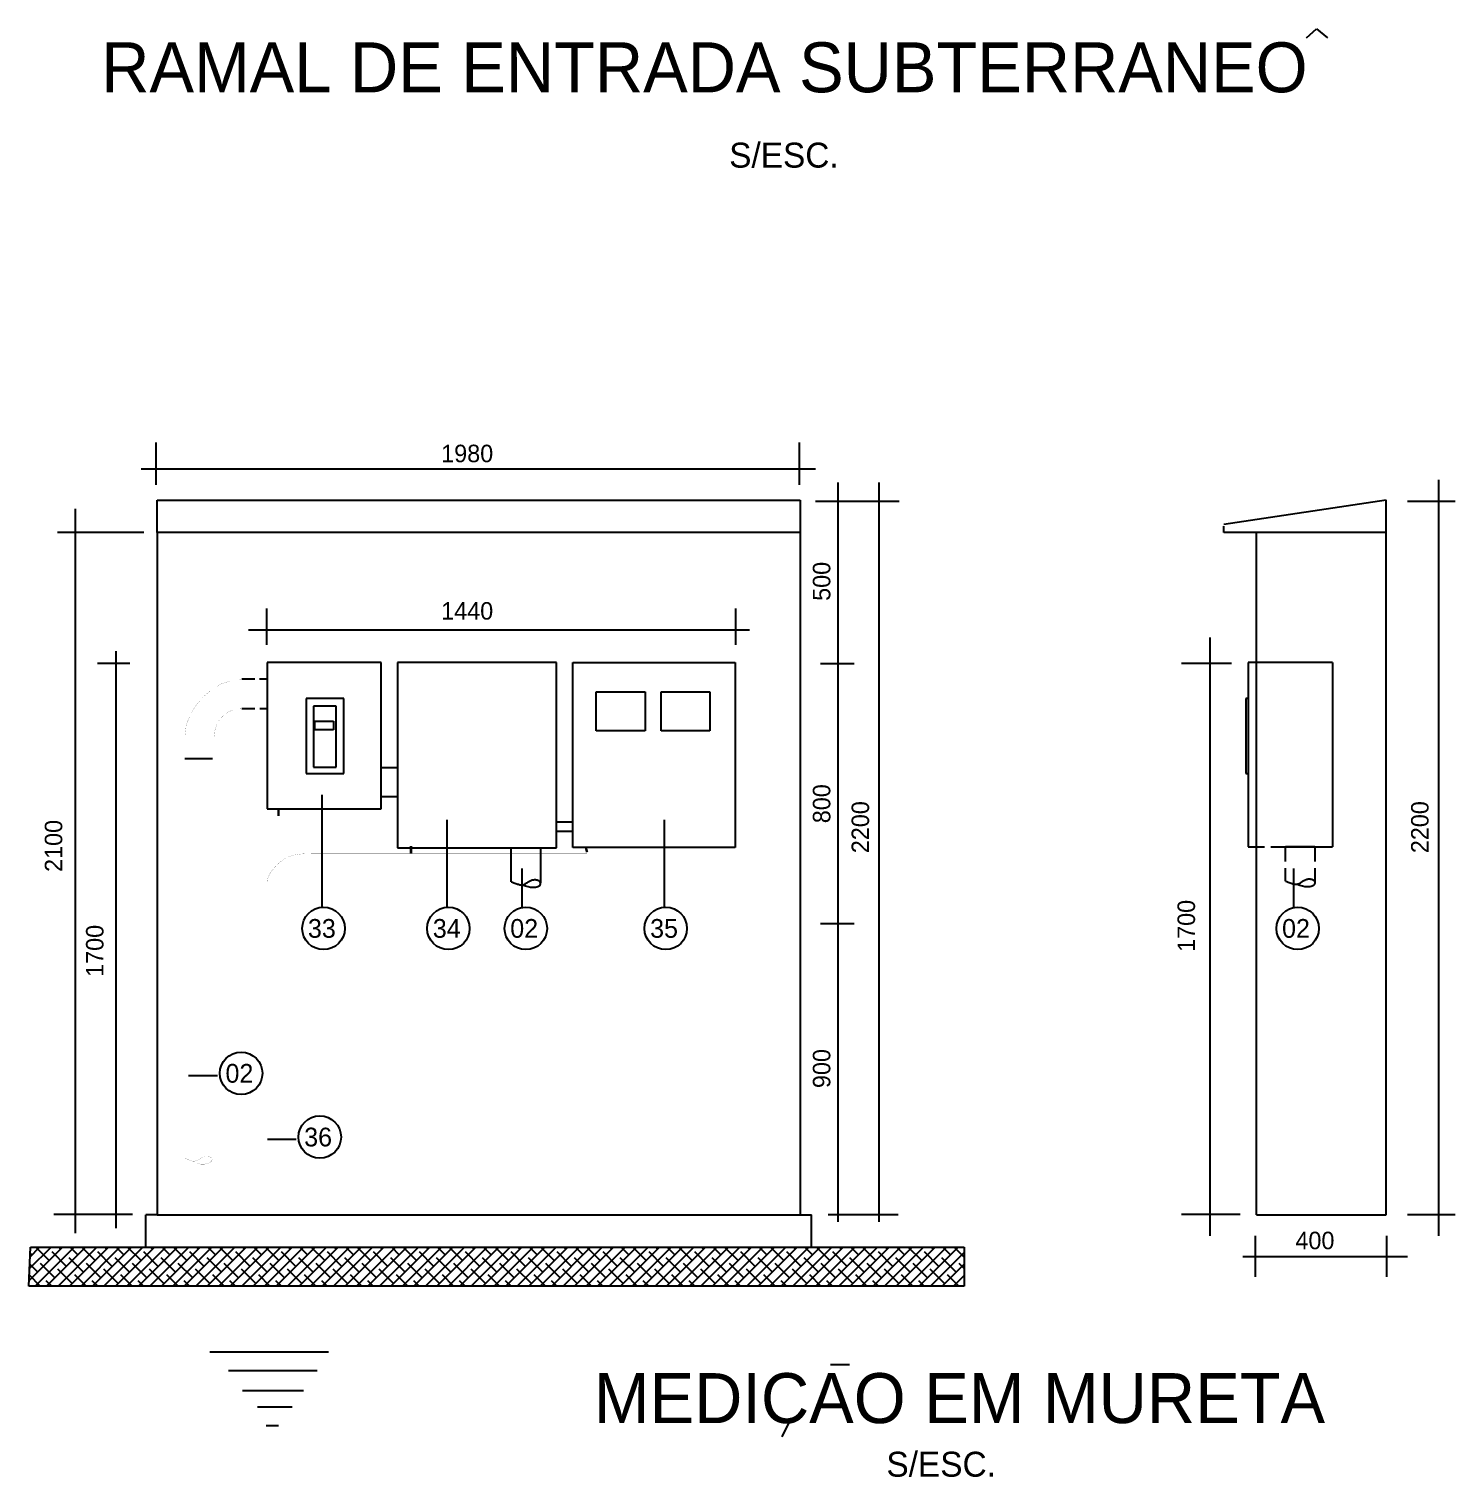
# Model space of a CAD drawing. Extents: x 0.013 to 0.842, y 0.009 to 0.544.
# Drawn here: x 0.3385 to 0.4527, y 0.0093 to 0.1252 of the extents above; entities that cross this region are included whole.
import ezdxf

# ---------------------------------------------------------------- set-up
doc = ezdxf.new("R2010")
doc.units = 0
doc.header["$LTSCALE"] = 250
doc.header["$MEASUREMENT"] = 0
doc.linetypes.add('DASHED', pattern=[0.75, 0.5, -0.25])
doc.layers.get('0').update_dxf_attribs({"linetype": 'CONTINUOUS'})
doc.layers.add('DETALHES-DIVERSOS', color=7, linetype='CONTINUOUS')
doc.styles.add('ROMANS', font='TXT', dxfattribs={"height": 100})

# ---------------------------------------------------------------- blocks, each defined once
blk = doc.blocks.new('*X6')
at = {"color": 0}
for p, q in [((2165.7, 2307.1), (2268.6, 2410)), ((2167.3, 2344), (2233.2, 2410)), ((2168.8, 2380.9), (2197.9, 2410)), ((2183.9, 2290), (2303.9, 2410)), ((2227.4, 2368.8), (2186.2, 2410)), ((2219.3, 2290), (2339.3, 2410)), ((2254.6, 2290), (2374.6, 2410)), ((2262.7, 2404.2), (2256.9, 2410)), ((2290, 2290), (2410, 2410)), ((2315.8, 2386.5), (2292.3, 2410)), ((2325.4, 2290), (2445.4, 2410)), ((2368.8, 2368.8), (2327.6, 2410)), ((2360.7, 2290), (2480.7, 2410)), ((2396.1, 2290), (2516.1, 2410)), ((2404.2, 2404.2), (2398.3, 2410)), ((2431.4, 2290), (2551.4, 2410)), ((2457.2, 2386.5), (2433.7, 2410)), ((2466.8, 2290), (2586.8, 2410)), ((2510.2, 2368.8), (2469, 2410)), ((2502.1, 2290), (2622.1, 2410)), ((2537.5, 2290), (2657.5, 2410)), ((2545.6, 2404.2), (2539.7, 2410)), ((2572.8, 2290), (2692.8, 2410)), ((2598.6, 2386.5), (2575.1, 2410)), ((2608.2, 2290), (2728.2, 2410)), ((2651.7, 2368.8), (2610.5, 2410)), ((2643.6, 2290), (2763.6, 2410)), ((2678.9, 2290), (2798.9, 2410)), ((2687, 2404.2), (2681.2, 2410)), ((2714.3, 2290), (2834.3, 2410)), ((2740, 2386.5), (2716.5, 2410)), ((2749.6, 2290), (2869.6, 2410)), ((2793.1, 2368.8), (2751.9, 2410)), ((2785, 2290), (2905, 2410)), ((2820.3, 2290), (2940.3, 2410)), ((2828.4, 2404.2), (2822.6, 2410)), ((2855.7, 2290), (2975.7, 2410)), ((2881.5, 2386.5), (2857.9, 2410)), ((2891, 2290), (3011, 2410)), ((2934.5, 2368.8), (2893.3, 2410)), ((2926.4, 2290), (3046.4, 2410)), ((2961.8, 2290), (3081.8, 2410)), ((2969.8, 2404.2), (2964, 2410)), ((2997.1, 2290), (3117.1, 2410)), ((3022.9, 2386.5), (2999.4, 2410)), ((3032.5, 2290), (3152.5, 2410)), ((3075.9, 2368.8), (3034.7, 2410)), ((3067.8, 2290), (3187.8, 2410)), ((3103.2, 2290), (3223.2, 2410)), ((3111.3, 2404.2), (3105.4, 2410)), ((3138.5, 2290), (3258.5, 2410)), ((3164.3, 2386.5), (3140.8, 2410)), ((3173.9, 2290), (3293.9, 2410)), ((3217.3, 2368.8), (3176.1, 2410)), ((3209.2, 2290), (3329.2, 2410)), ((3244.6, 2290), (3364.6, 2410)), ((3252.7, 2404.2), (3246.9, 2410)), ((3279.9, 2290), (3399.9, 2410)), ((3305.7, 2386.5), (3282.2, 2410)), ((3315.3, 2290), (3435.3, 2410)), ((3358.8, 2368.8), (3317.6, 2410)), ((3350.7, 2290), (3470.7, 2410)), ((3386, 2290), (3506, 2410)), ((3394.1, 2404.2), (3388.3, 2410)), ((3421.4, 2290), (3541.4, 2410)), ((3447.1, 2386.5), (3423.6, 2410)), ((3456.7, 2290), (3576.7, 2410)), ((3500.2, 2368.8), (3459, 2410)), ((3492.1, 2290), (3612.1, 2410)), ((3527.4, 2290), (3647.4, 2410)), ((3535.5, 2404.2), (3529.7, 2410)), ((3562.8, 2290), (3682.8, 2410)), ((3588.6, 2386.5), (3565.1, 2410)), ((3598.1, 2290), (3718.1, 2410)), ((3641.6, 2368.8), (3600.4, 2410)), ((3633.5, 2290), (3753.5, 2410)), ((3668.9, 2290), (3788.9, 2410)), ((3677, 2404.2), (3671.1, 2410)), ((3704.2, 2290), (3824.2, 2410)), ((3730, 2386.5), (3706.5, 2410)), ((3739.6, 2290), (3859.6, 2410)), ((3783, 2368.8), (3741.8, 2410)), ((3774.9, 2290), (3894.9, 2410)), ((3810.3, 2290), (3930.3, 2410)), ((3818.4, 2404.2), (3812.5, 2410)), ((3845.6, 2290), (3965.6, 2410)), ((3871.4, 2386.5), (3847.9, 2410)), ((3881, 2290), (4001, 2410)), ((3924.4, 2368.8), (3883.3, 2410)), ((3916.3, 2290), (4036.3, 2410)), ((3951.7, 2290), (4071.7, 2410)), ((3959.8, 2404.2), (3954, 2410)), ((3987.1, 2290), (4107.1, 2410)), ((4012.8, 2386.5), (3989.3, 2410)), ((4022.4, 2290), (4142.4, 2410)), ((4065.9, 2368.8), (4024.7, 2410)), ((4057.8, 2290), (4177.8, 2410)), ((4093.1, 2290), (4213.1, 2410)), ((4101.2, 2404.2), (4095.4, 2410)), ((4128.5, 2290), (4248.5, 2410)), ((4154.3, 2386.5), (4130.7, 2410)), ((4163.8, 2290), (4283.8, 2410)), ((4207.3, 2368.8), (4166.1, 2410)), ((4199.2, 2290), (4319.2, 2410)), ((4234.5, 2290), (4354.5, 2410)), ((4242.6, 2404.2), (4236.8, 2410)), ((4269.9, 2290), (4389.9, 2410)), ((4295.7, 2386.5), (4272.2, 2410)), ((4305.3, 2290), (4425.3, 2410)), ((4348.7, 2368.8), (4307.5, 2410)), ((4340.6, 2290), (4460.6, 2410)), ((4376, 2290), (4496, 2410)), ((4384.1, 2404.2), (4378.2, 2410)), ((4411.3, 2290), (4531.3, 2410)), ((4437.1, 2386.5), (4413.6, 2410)), ((4446.7, 2290), (4566.7, 2410)), ((4490.1, 2368.8), (4448.9, 2410)), ((4482, 2290), (4602, 2410)), ((4517.4, 2290), (4637.4, 2410)), ((4525.5, 2404.2), (4519.6, 2410)), ((4552.7, 2290), (4672.7, 2410)), ((4578.5, 2386.5), (4555, 2410)), ((4588.1, 2290), (4708.1, 2410)), ((4631.5, 2368.8), (4590.4, 2410)), ((4623.5, 2290), (4743.5, 2410)), ((4658.8, 2290), (4778.8, 2410)), ((4666.9, 2404.2), (4661.1, 2410)), ((4694.2, 2290), (4814.2, 2410)), ((4719.9, 2386.5), (4696.4, 2410)), ((4729.5, 2290), (4849.5, 2410)), ((4773, 2368.8), (4731.8, 2410)), ((4764.9, 2290), (4884.9, 2410)), ((4800.2, 2290), (4920.2, 2410)), ((4808.3, 2404.2), (4802.5, 2410)), ((4835.6, 2290), (4955.6, 2410)), ((4861.4, 2386.5), (4837.8, 2410)), ((4870.9, 2290), (4990.9, 2410)), ((4914.4, 2368.8), (4873.2, 2410)), ((4906.3, 2290), (5026.3, 2410)), ((4949.7, 2404.2), (4943.9, 2410)), ((5002.8, 2386.5), (4979.3, 2410)), ((5045, 2379.6), (5014.6, 2410)), ((2174.4, 2386.5), (2169.2, 2391.6)), ((2280.4, 2351.1), (2236.2, 2395.3)), ((2333.5, 2333.5), (2289.3, 2377.6)), ((2421.8, 2351.1), (2377.6, 2395.3)), ((2474.9, 2333.5), (2430.7, 2377.6)), ((2563.3, 2351.1), (2519.1, 2395.3)), ((2616.3, 2333.5), (2572.1, 2377.6)), ((2704.7, 2351.1), (2660.5, 2395.3)), ((2757.7, 2333.5), (2713.5, 2377.6)), ((2846.1, 2351.1), (2801.9, 2395.3)), ((2899.1, 2333.5), (2854.9, 2377.6)), ((2987.5, 2351.1), (2943.3, 2395.3)), ((3040.6, 2333.5), (2996.4, 2377.6)), ((3128.9, 2351.1), (3084.8, 2395.3)), ((3182, 2333.5), (3137.8, 2377.6)), ((3270.4, 2351.1), (3226.2, 2395.3)), ((3323.4, 2333.5), (3279.2, 2377.6)), ((3411.8, 2351.1), (3367.6, 2395.3)), ((3464.8, 2333.5), (3420.6, 2377.6)), ((3553.2, 2351.1), (3509, 2395.3)), ((3606.2, 2333.5), (3562.1, 2377.6)), ((3694.6, 2351.1), (3650.4, 2395.3)), ((3747.7, 2333.5), (3703.5, 2377.6)), ((3836.1, 2351.1), (3791.9, 2395.3)), ((3889.1, 2333.5), (3844.9, 2377.6)), ((3977.5, 2351.1), (3933.3, 2395.3)), ((4030.5, 2333.5), (3986.3, 2377.6)), ((4118.9, 2351.1), (4074.7, 2395.3)), ((4171.9, 2333.5), (4127.7, 2377.6)), ((4260.3, 2351.1), (4216.1, 2395.3)), ((4313.4, 2333.5), (4269.2, 2377.6)), ((4401.7, 2351.1), (4357.5, 2395.3)), ((4454.8, 2333.5), (4410.6, 2377.6)), ((4543.2, 2351.1), (4499, 2395.3)), ((4596.2, 2333.5), (4552, 2377.6)), ((4684.6, 2351.1), (4640.4, 2395.3)), ((4737.6, 2333.5), (4693.4, 2377.6)), ((4826, 2351.1), (4781.8, 2395.3)), ((4879, 2333.5), (4834.8, 2377.6)), ((4967.4, 2351.1), (4923.2, 2395.3)), ((4941.7, 2290), (5045, 2393.3)), ((5020.5, 2333.5), (4976.3, 2377.6)), ((2200.1, 2290), (2166.4, 2323.7)), ((2192, 2333.5), (2167.8, 2357.7)), ((2245.1, 2315.8), (2200.9, 2360)), ((2298.1, 2298.1), (2253.9, 2342.3)), ((2341.5, 2290), (2306.9, 2324.6)), ((2386.5, 2315.8), (2342.3, 2360)), ((2439.5, 2298.1), (2395.3, 2342.3)), ((2483, 2290), (2448.4, 2324.6)), ((2527.9, 2315.8), (2483.7, 2360)), ((2580.9, 2298.1), (2536.7, 2342.3)), ((2624.4, 2290), (2589.8, 2324.6)), ((2669.3, 2315.8), (2625.1, 2360)), ((2722.4, 2298.1), (2678.2, 2342.3)), ((2765.8, 2290), (2731.2, 2324.6)), ((2810.7, 2315.8), (2766.6, 2360)), ((2863.8, 2298.1), (2819.6, 2342.3)), ((2907.2, 2290), (2872.6, 2324.6)), ((2952.2, 2315.8), (2908, 2360)), ((3005.2, 2298.1), (2961, 2342.3)), ((3048.7, 2290), (3014, 2324.6)), ((3093.6, 2315.8), (3049.4, 2360)), ((3146.6, 2298.1), (3102.4, 2342.3)), ((3190.1, 2290), (3155.5, 2324.6)), ((3235, 2315.8), (3190.8, 2360)), ((3288, 2298.1), (3243.9, 2342.3)), ((3331.5, 2290), (3296.9, 2324.6)), ((3376.4, 2315.8), (3332.2, 2360)), ((3429.5, 2298.1), (3385.3, 2342.3)), ((3472.9, 2290), (3438.3, 2324.6)), ((3517.9, 2315.8), (3473.7, 2360)), ((3570.9, 2298.1), (3526.7, 2342.3)), ((3614.3, 2290), (3579.7, 2324.6)), ((3659.3, 2315.8), (3615.1, 2360)), ((3712.3, 2298.1), (3668.1, 2342.3)), ((3755.8, 2290), (3721.1, 2324.6)), ((3800.7, 2315.8), (3756.5, 2360)), ((3853.7, 2298.1), (3809.5, 2342.3)), ((3897.2, 2290), (3862.6, 2324.6)), ((3942.1, 2315.8), (3897.9, 2360)), ((3995.2, 2298.1), (3951, 2342.3)), ((4038.6, 2290), (4004, 2324.6)), ((4083.5, 2315.8), (4039.3, 2360)), ((4136.6, 2298.1), (4092.4, 2342.3)), ((4180, 2290), (4145.4, 2324.6)), ((4225, 2315.8), (4180.8, 2360)), ((4278, 2298.1), (4233.8, 2342.3)), ((4321.4, 2290), (4286.8, 2324.6)), ((4366.4, 2315.8), (4322.2, 2360)), ((4419.4, 2298.1), (4375.2, 2342.3)), ((4462.9, 2290), (4428.3, 2324.6)), ((4507.8, 2315.8), (4463.6, 2360)), ((4560.8, 2298.1), (4516.6, 2342.3)), ((4604.3, 2290), (4569.7, 2324.6)), ((4649.2, 2315.8), (4605, 2360)), ((4702.3, 2298.1), (4658.1, 2342.3)), ((4745.7, 2290), (4711.1, 2324.6)), ((4790.6, 2315.8), (4746.5, 2360)), ((4843.7, 2298.1), (4799.5, 2342.3)), ((4887.1, 2290), (4852.5, 2324.6)), ((4932.1, 2315.8), (4887.9, 2360)), ((4985.1, 2298.1), (4940.9, 2342.3)), ((4977, 2290), (5045, 2358)), ((5028.6, 2290), (4993.9, 2324.6)), ((5012.4, 2290), (5045, 2322.6)), ((5045, 2344.3), (5029.3, 2360)), ((2235.5, 2290), (2218.5, 2306.9)), ((2376.9, 2290), (2360, 2306.9)), ((2518.3, 2290), (2501.4, 2306.9)), ((2659.7, 2290), (2642.8, 2306.9)), ((2801.2, 2290), (2784.2, 2306.9)), ((2942.6, 2290), (2925.7, 2306.9)), ((3084, 2290), (3067.1, 2306.9)), ((3225.4, 2290), (3208.5, 2306.9)), ((3366.9, 2290), (3349.9, 2306.9)), ((3508.3, 2290), (3491.3, 2306.9)), ((3649.7, 2290), (3632.8, 2306.9)), ((3791.1, 2290), (3774.2, 2306.9)), ((3932.5, 2290), (3915.6, 2306.9)), ((4074, 2290), (4057, 2306.9)), ((4215.4, 2290), (4198.4, 2306.9)), ((4356.8, 2290), (4339.9, 2306.9)), ((4498.2, 2290), (4481.3, 2306.9)), ((4639.6, 2290), (4622.7, 2306.9)), ((4781.1, 2290), (4764.1, 2306.9)), ((4922.5, 2290), (4905.6, 2306.9))]:
    blk.add_line(p, q, dxfattribs=at)

msp = doc.modelspace()

# ---------------------------------------------------------------- linework, layer by layer
at = {"layer": 'DETALHES-DIVERSOS'}
for p, q in [((0.4408, 0.1245), (0.4416, 0.1252)), ((0.4416, 0.1252), (0.4425, 0.1245)), ((0.3487, 0.0887), (0.3487, 0.0921)), ((0.4002, 0.0887), (0.4002, 0.0921)), ((0.3475, 0.09), (0.4015, 0.09)), ((0.4033, 0.0297), (0.4033, 0.0889)), ((0.4066, 0.0297), (0.4066, 0.0889)), ((0.4514, 0.0286), (0.4514, 0.0891)), ((0.34878, 0.08488), (0.34878, 0.08748)), ((0.34878, 0.08748), (0.40026, 0.08748)), ((0.40026, 0.08748), (0.40026, 0.08488)), ((0.4015, 0.0874), (0.4082, 0.0874)), ((0.44719, 0.08748), (0.43419, 0.08553)), ((0.44719, 0.08488), (0.44719, 0.08748)), ((0.4489, 0.0874), (0.4527, 0.0874)), ((0.3422, 0.0868), (0.3422, 0.0288)), ((0.3477, 0.0849), (0.3408, 0.0849)), ((0.40026, 0.08488), (0.34878, 0.08488)), ((0.34878, 0.08488), (0.34878, 0.03028)), ((0.40026, 0.08488), (0.40026, 0.03028)), ((0.43419, 0.08488), (0.43419, 0.0854)), ((0.43679, 0.08488), (0.43419, 0.08488)), ((0.43679, 0.03028), (0.43679, 0.08488)), ((0.44719, 0.08488), (0.43679, 0.08488)), ((0.44719, 0.03028), (0.44719, 0.08488)), ((0.35757, 0.0759), (0.35757, 0.0788)), ((0.3951, 0.0759), (0.3951, 0.0788)), ((0.35608, 0.0771), (0.3962, 0.0771)), ((0.3455, 0.0292), (0.3455, 0.0754)), ((0.4331, 0.0286), (0.4331, 0.0765)), ((0.3466, 0.0744), (0.344, 0.0744)), ((0.36672, 0.07448), (0.35758, 0.07448)), ((0.35758, 0.07448), (0.35758, 0.06276)), ((0.36672, 0.06276), (0.36672, 0.07448)), ((0.36802, 0.07448), (0.36802, 0.05966)), ((0.38076, 0.07448), (0.36802, 0.07448)), ((0.38076, 0.05966), (0.38076, 0.07448)), ((0.38206, 0.05968), (0.38206, 0.07448)), ((0.38206, 0.07448), (0.39506, 0.07448)), ((0.39506, 0.07448), (0.39506, 0.05968)), ((0.4019, 0.0744), (0.4046, 0.0744)), ((0.4348, 0.0744), (0.4308, 0.0744)), ((0.43679, 0.07448), (0.43614, 0.07448)), ((0.43614, 0.07448), (0.43614, 0.05972)), ((0.35557, 0.07318), (0.3566, 0.07318)), ((0.35697, 0.07318), (0.35756, 0.07318)), ((0.38394, 0.07214), (0.38784, 0.07214)), ((0.38394, 0.06902), (0.38394, 0.07214)), ((0.38784, 0.07214), (0.38784, 0.06902)), ((0.38914, 0.06902), (0.38914, 0.07214)), ((0.38914, 0.07214), (0.39304, 0.07214)), ((0.39304, 0.07214), (0.39304, 0.06902)), ((0.35557, 0.0708), (0.3566, 0.0708)), ((0.35699, 0.0708), (0.35758, 0.0708)), ((0.36372, 0.0716), (0.36072, 0.0716)), ((0.36072, 0.0716), (0.36072, 0.0656)), ((0.3613, 0.071), (0.3613, 0.0661)), ((0.3631, 0.071), (0.3613, 0.071)), ((0.3631, 0.0661), (0.3631, 0.071)), ((0.36372, 0.0656), (0.36372, 0.0716)), ((0.43595, 0.07161), (0.43595, 0.06559)), ((0.43615, 0.07161), (0.43595, 0.07161)), ((0.43615, 0.06559), (0.43615, 0.07161)), ((0.3614, 0.0698), (0.3629, 0.0698)), ((0.3614, 0.0691), (0.3614, 0.0698)), ((0.3629, 0.0698), (0.3629, 0.0691)), ((0.3629, 0.0691), (0.3614, 0.0691)), ((0.38784, 0.06902), (0.38394, 0.06902)), ((0.39304, 0.06902), (0.38914, 0.06902)), ((0.351, 0.0668), (0.3532, 0.0668)), ((0.3613, 0.0661), (0.3631, 0.0661)), ((0.36669, 0.06608), (0.36799, 0.06608)), ((0.36072, 0.0656), (0.36222, 0.0656)), ((0.36222, 0.0656), (0.36372, 0.0656)), ((0.43595, 0.06559), (0.43615, 0.06559)), ((0.362, 0.0549), (0.362, 0.0639)), ((0.35758, 0.06276), (0.36672, 0.06276)), ((0.36799, 0.06374), (0.36669, 0.06374)), ((0.372, 0.0549), (0.372, 0.0619)), ((0.38076, 0.06174), (0.38206, 0.06174)), ((0.3894, 0.0549), (0.3894, 0.0619)), ((0.38206, 0.06096), (0.38076, 0.06096)), ((0.36802, 0.05966), (0.38076, 0.05966)), ((0.37712, 0.05693), (0.37712, 0.05966)), ((0.37946, 0.05966), (0.37946, 0.05684)), ((0.39506, 0.05968), (0.38206, 0.05968)), ((0.378, 0.0548), (0.378, 0.058)), ((0.4398, 0.0548), (0.4398, 0.058)), ((0.4019, 0.0536), (0.4046, 0.0536)), ((0.3536, 0.0414), (0.3513, 0.0414)), ((0.3599, 0.0363), (0.3576, 0.0363)), ((0.3468, 0.0303), (0.3405, 0.0303)), ((0.34787, 0.02768), (0.34787, 0.03028)), ((0.34878, 0.03028), (0.34787, 0.03028)), ((0.34878, 0.03028), (0.40026, 0.03028)), ((0.40026, 0.03028), (0.40117, 0.03028)), ((0.40117, 0.02768), (0.40117, 0.03028)), ((0.4025, 0.0303), (0.4081, 0.0303)), ((0.4355, 0.0303), (0.4308, 0.0303)), ((0.43679, 0.03028), (0.44719, 0.03028)), ((0.4489, 0.0303), (0.4527, 0.0303)), ((0.4367, 0.0286), (0.4367, 0.0253)), ((0.4472, 0.0286), (0.4472, 0.0253)), ((0.33851, 0.02456), (0.33864, 0.02768)), ((0.33864, 0.02768), (0.41339, 0.02768)), ((0.34878, 0.02768), (0.40026, 0.02768)), ((0.41339, 0.02768), (0.41339, 0.02456)), ((0.4489, 0.0269), (0.4357, 0.0269)), ((0.41339, 0.02456), (0.33851, 0.02456)), ((0.353, 0.0193), (0.3625, 0.0193)), ((0.353, 0.0193), (0.3625, 0.0193)), ((0.3545, 0.0178), (0.3616, 0.0178)), ((0.4027, 0.01829), (0.40422, 0.01829)), ((0.3556, 0.0162), (0.3605, 0.0162)), ((0.3568, 0.0149), (0.3596, 0.0149)), ((0.39955, 0.01402), (0.39879, 0.0125)), ((0.3575, 0.0134), (0.3585, 0.0134))]:
    msp.add_line(p, q, dxfattribs=at)
at = {"layer": 'DETALHES-DIVERSOS', "linetype": 'DASHED'}
for p, q in [((0.4429, 0.07448), (0.43679, 0.07448)), ((0.4429, 0.07448), (0.4429, 0.05972)), ((0.43614, 0.05972), (0.43679, 0.05972)), ((0.43679, 0.05972), (0.43744, 0.05972)), ((0.43796, 0.05972), (0.4429, 0.05972)), ((0.44147, 0.05972), (0.43913, 0.05972)), ((0.43913, 0.05855), (0.43913, 0.05972)), ((0.44147, 0.05972), (0.44147, 0.05855)), ((0.43913, 0.05699), (0.43913, 0.05803)), ((0.44147, 0.05803), (0.44147, 0.0569))]:
    msp.add_line(p, q, dxfattribs=at)
at = {"layer": 'DETALHES-DIVERSOS'}
for points, const_width in [([(0.35353, 0.07254), (0.35392, 0.07277), (0.35462, 0.07302)], 0.00001), ([(0.35534, 0.07314), (0.35557, 0.07317)], 0.00001), ([(0.35237, 0.07163), (0.35245, 0.07172), (0.35306, 0.07224)], 0.00001), ([(0.35318, 0.07233), (0.35321, 0.07235)], 0.00001), ([(0.35154, 0.07049), (0.35186, 0.07102), (0.35219, 0.07142)], 0.00001), ([(0.35535, 0.07079), (0.35557, 0.07082)], 0.00001), ([(0.351, 0.06858), (0.3511, 0.06943), (0.35136, 0.07015)], 0.00001), ([(0.35334, 0.06858), (0.35339, 0.06903), (0.35352, 0.06945), (0.35358, 0.06956)], 0.00001), ([(0.3537, 0.06979), (0.35373, 0.06983), (0.35378, 0.0699)], 0.00001), ([(0.35392, 0.07007), (0.354, 0.07016), (0.35413, 0.07027)], 0.00001), ([(0.35432, 0.07042), (0.35433, 0.07043), (0.35471, 0.07064), (0.35485, 0.07068)], 0.00001), ([(0.35439, 0.07046), (0.35471, 0.07064), (0.35485, 0.07068)], 0.00001), ([(0.3585, 0.0628), (0.3585, 0.0622)], 0.0002), ([(0.3691, 0.0598), (0.3691, 0.0592)], 0.0002), ([(0.3831, 0.0597), (0.3832, 0.0593)], 0.0002), ([(0.351, 0.03482), (0.35113, 0.03475), (0.35126, 0.03469), (0.35137, 0.03465), (0.35147, 0.03461), (0.35155, 0.03459), (0.35164, 0.03457), (0.35171, 0.03457), (0.35178, 0.03457), (0.35185, 0.03459), (0.35192, 0.03461), (0.35198, 0.03463), (0.35204, 0.03466), (0.3521, 0.0347), (0.35216, 0.03474), (0.35221, 0.03477), (0.35227, 0.03481), (0.35232, 0.03484), (0.35238, 0.03487), (0.35243, 0.03489), (0.35248, 0.03492), (0.35254, 0.03493), (0.35259, 0.03495), (0.35265, 0.03496), (0.3527, 0.03496), (0.35276, 0.03496), (0.35281, 0.03496), (0.35287, 0.03495), (0.35292, 0.03494), (0.35297, 0.03492), (0.35301, 0.0349), (0.35305, 0.03488), (0.35309, 0.03486), (0.35312, 0.03484), (0.35314, 0.03482), (0.35316, 0.03479), (0.35317, 0.03477), (0.35318, 0.03474), (0.35318, 0.03471), (0.35317, 0.03468), (0.35316, 0.03465), (0.35315, 0.03461), (0.35313, 0.03457), (0.3531, 0.03454), (0.35306, 0.0345), (0.35301, 0.03446), (0.35295, 0.03443), (0.35287, 0.0344), (0.35278, 0.03437), (0.35267, 0.03435), (0.35256, 0.03433), (0.35243, 0.03433), (0.35231, 0.03433), (0.3522, 0.03434), (0.35209, 0.03437), (0.352, 0.03441), (0.35194, 0.03446)], 0.00001)]:
    msp.add_lwpolyline(points, dxfattribs=dict(at, const_width=const_width))
at = {"layer": 'DETALHES-DIVERSOS', "linetype": 'DASHED', "const_width": 0.00001}
for points in [[(0.35101, 0.06871), (0.35101, 0.03485)], [(0.35325, 0.06871), (0.35325, 0.03485)], [(0.3584, 0.0623), (0.3584, 0.0585)], [(0.362, 0.0592), (0.36167, 0.0592), (0.36135, 0.0592), (0.36105, 0.05919), (0.36077, 0.05919), (0.3605, 0.05917), (0.36025, 0.05915), (0.36001, 0.05912), (0.35979, 0.05908), (0.35959, 0.05903), (0.35941, 0.05897), (0.35924, 0.05891), (0.35908, 0.05883), (0.35893, 0.05874), (0.35879, 0.05865), (0.35866, 0.05854), (0.35853, 0.05843), (0.35841, 0.05832), (0.35829, 0.0582), (0.35818, 0.05808), (0.35807, 0.05795), (0.35798, 0.05783), (0.35789, 0.05771), (0.35781, 0.05759), (0.35775, 0.05748), (0.3577, 0.05738), (0.35766, 0.05728), (0.35764, 0.05719), (0.35762, 0.05709), (0.35761, 0.057), (0.3576, 0.0569), (0.3576, 0.05679), (0.3576, 0.05668), (0.3576, 0.05655), (0.3576, 0.05641), (0.3576, 0.05626), (0.3576, 0.0561), (0.3576, 0.05594), (0.3576, 0.05576), (0.3576, 0.05559), (0.3576, 0.0554)], [(0.3832, 0.0592), (0.3615, 0.0592)], [(0.3576, 0.0553), (0.3576, 0.0195)]]:
    msp.add_lwpolyline(points, dxfattribs=at)
at = {"layer": 'DETALHES-DIVERSOS'}
msp.add_lwpolyline([(0.37712, 0.05694), (0.37723, 0.0569), (0.37733, 0.05686), (0.37742, 0.05682), (0.3775, 0.05679), (0.37757, 0.05677), (0.37764, 0.05675), (0.3777, 0.05673), (0.37776, 0.05671), (0.37782, 0.0567), (0.37787, 0.05669), (0.37792, 0.05668), (0.37796, 0.05668), (0.37801, 0.05668), (0.37806, 0.05669), (0.3781, 0.0567), (0.37815, 0.05672), (0.3782, 0.05675), (0.37826, 0.05678), (0.37831, 0.05681), (0.37836, 0.05685), (0.37842, 0.05688), (0.37848, 0.05692), (0.37853, 0.05696), (0.37859, 0.05699), (0.37865, 0.05702), (0.3787, 0.05704), (0.37876, 0.05706), (0.37881, 0.05708), (0.37887, 0.05709), (0.37892, 0.0571), (0.37898, 0.05711), (0.37903, 0.05711), (0.37908, 0.05711), (0.37913, 0.0571), (0.37918, 0.05709), (0.37923, 0.05708), (0.37927, 0.05706), (0.37931, 0.05704), (0.37934, 0.05703), (0.37937, 0.05701), (0.37939, 0.05698), (0.37941, 0.05696), (0.37942, 0.05694), (0.37943, 0.05691), (0.37944, 0.05689), (0.37945, 0.05686), (0.37945, 0.05683), (0.37945, 0.0568), (0.37945, 0.05676), (0.37944, 0.05673), (0.37943, 0.05669), (0.37942, 0.05666), (0.3794, 0.05662), (0.37936, 0.05659), (0.37931, 0.05656), (0.37925, 0.05653), (0.37917, 0.0565), (0.37907, 0.05648), (0.37896, 0.05647), (0.37882, 0.05647), (0.37866, 0.05648), (0.37848, 0.05652), (0.37827, 0.05658), (0.37804, 0.05666)], dxfattribs=at)
at = {"layer": 'DETALHES-DIVERSOS', "linetype": 'DASHED'}
msp.add_lwpolyline([(0.43913, 0.05699), (0.43924, 0.05695), (0.43934, 0.05691), (0.43943, 0.05688), (0.43951, 0.05685), (0.43958, 0.05682), (0.43965, 0.0568), (0.43971, 0.05678), (0.43977, 0.05676), (0.43983, 0.05675), (0.43988, 0.05674), (0.43993, 0.05674), (0.43997, 0.05673), (0.44002, 0.05674), (0.44007, 0.05674), (0.44011, 0.05676), (0.44016, 0.05678), (0.44021, 0.0568), (0.44027, 0.05683), (0.44032, 0.05686), (0.44037, 0.0569), (0.44043, 0.05694), (0.44049, 0.05697), (0.44054, 0.05701), (0.4406, 0.05704), (0.44066, 0.05707), (0.44071, 0.0571), (0.44077, 0.05712), (0.44082, 0.05713), (0.44088, 0.05715), (0.44093, 0.05716), (0.44099, 0.05716), (0.44104, 0.05716), (0.44109, 0.05716), (0.44114, 0.05715), (0.44119, 0.05714), (0.44124, 0.05713), (0.44128, 0.05711), (0.44132, 0.0571), (0.44135, 0.05708), (0.44138, 0.05706), (0.4414, 0.05704), (0.44142, 0.05701), (0.44143, 0.05699), (0.44144, 0.05697), (0.44145, 0.05694), (0.44146, 0.05691), (0.44146, 0.05688), (0.44146, 0.05685), (0.44146, 0.05682), (0.44145, 0.05678), (0.44144, 0.05675), (0.44143, 0.05671), (0.44141, 0.05668), (0.44137, 0.05664), (0.44132, 0.05661), (0.44126, 0.05658), (0.44118, 0.05655), (0.44108, 0.05653), (0.44097, 0.05652), (0.44083, 0.05652), (0.44067, 0.05654), (0.44049, 0.05657), (0.44028, 0.05663), (0.44005, 0.05672)], dxfattribs=at)
at = {"layer": 'DETALHES-DIVERSOS'}
for centre in [(0.3621, 0.0532), (0.3721, 0.0532), (0.3783, 0.0532), (0.3895, 0.0532), (0.4401, 0.0532), (0.3555, 0.0416), (0.3618, 0.0365)]:
    msp.add_circle(centre, 0.0017, dxfattribs=at)

# ---------------------------------------------------------------- block references
at = {"layer": 'DETALHES-DIVERSOS', "xscale": 2.600000000000001e-05, "yscale": 2.600000000000001e-05, "zscale": 2.600000000000001e-05}
msp.add_blockref('*X6', (0.28222, -0.03498), dxfattribs=at)

# ---------------------------------------------------------------- texts
at = {"layer": 'DETALHES-DIVERSOS', "style": 'ROMANS'}
for s, height, p in [('RAMAL DE ENTRADA SUBTERRANEO', 0.004, (0.3443, 0.12013)), ('S/ESC.', 0.002, (0.39458, 0.1141)), ('1980', 0.0014, (0.37152, 0.09052)), ('1440', 0.0014, (0.37152, 0.07792)), ('33', 0.0015, (0.36085, 0.05245)), ('34', 0.0015, (0.37085, 0.05245)), ('02', 0.0015, (0.37705, 0.05245)), ('35', 0.0015, (0.38825, 0.05245)), ('02', 0.0015, (0.43885, 0.05245)), ('02', 0.0015, (0.35425, 0.04085)), ('36', 0.0015, (0.36055, 0.03575)), ('400', 0.0014, (0.43992, 0.02752)), ('MEDICAO EM MURETA', 0.004, (0.38375, 0.0136)), ('S/ESC.', 0.002, (0.40717, 0.00931))]:
    msp.add_text(s, height=height, dxfattribs=at).set_placement(p)
for s, p in [('500', (0.40268, 0.07942)), ('800', (0.40268, 0.06162)), ('2200', (0.40578, 0.05922)), ('2200', (0.45058, 0.05922)), ('2100', (0.34118, 0.05772)), ('1700', (0.43188, 0.05132)), ('1700', (0.34448, 0.04932)), ('900', (0.40268, 0.04042))]:
    msp.add_text(s, height=0.0014, rotation=90, dxfattribs=at).set_placement(p)

doc.saveas('drawing.dxf')
